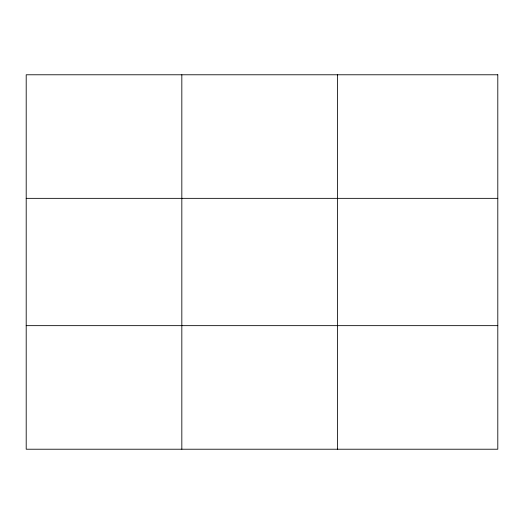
<?xml version="1.0" encoding="UTF-8"?>
<svg xmlns="http://www.w3.org/2000/svg" width="524" height="524" viewBox="0 0 524 524"><rect width="100%" height="100%" fill="white"/><g stroke="black" fill="none" stroke-linecap="round" stroke-linejoin="round"><path stroke-width="0.79" d="M181.828 74.781L181.828 449.219M337.456 74.781L337.456 449.219M26.2 198.347L497.8 198.347M26.2 325.653L497.8 325.653M497.8 74.781L497.8 449.219L26.2 449.219L26.2 74.781L497.8 74.781"/></g></svg>
